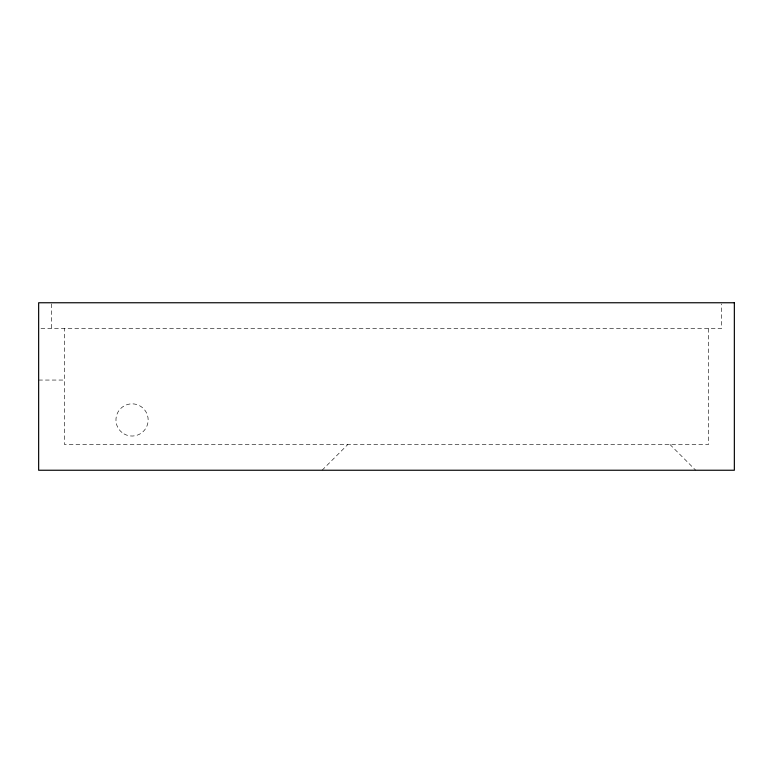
<?xml version="1.0" encoding="UTF-8"?>
<svg xmlns="http://www.w3.org/2000/svg" width="773" height="773" viewBox="0 0 773 773"><rect width="100%" height="100%" fill="white"/><g stroke="black" fill="none" stroke-linecap="round" stroke-linejoin="round"><path stroke-width="0.58" stroke-dasharray="3.87 2.9" d="M322.08 470.245L347.85 444.475M40.988 328.525L721.47 328.525L721.47 303.934M38.65 380.055L64.42 380.055M669.93 444.475L695.7 470.245M708.58 328.525L708.58 444.475L64.42 444.475L64.42 328.525M51.53 303.934L51.53 328.525M123.999 433.885A16.107 16.107 0 0 0 148.155 419.932A16.107 16.107 0 0 0 123.999 405.989A16.107 16.107 0 0 0 123.999 433.885"/><path stroke-width="1.16" d="M734.35 302.755L38.65 302.755L38.65 470.245L734.35 470.245L734.35 302.755"/></g></svg>
